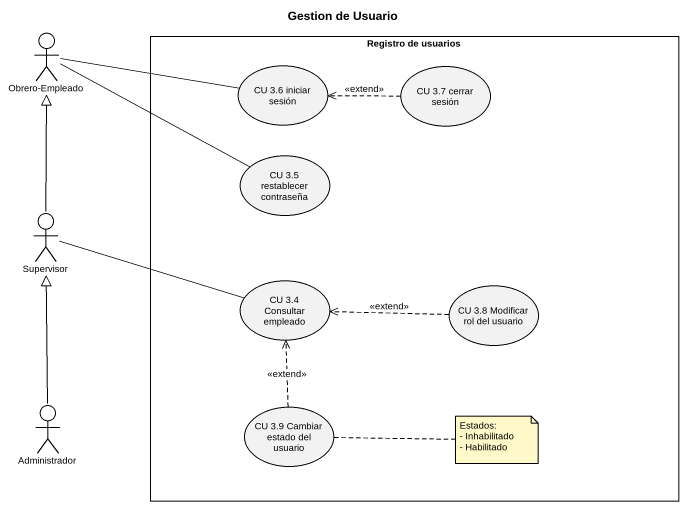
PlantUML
@startuml
title Gestion de Usuario
actor "Obrero-Empleado" as Obrero_Empleado
rectangle "Registro de usuarios" as Registro_de_usuarios {
  usecase "CU 3.6 iniciar sesión" as CU_3_6_iniciar_sesión
  usecase "CU 3.7 cerrar sesión" as CU_3_7_cerrar_sesión
  usecase "CU 3.5 restablecer contraseña" as CU_3_5_restablecer
  usecase "CU 3.4 Consultar empleado" as CU_3_4_Consultar_empleado
  usecase "CU 3.8 Modificar rol del usuario" as CU_3_8_Modificar_rol_del
  usecase "CU 3.9 Cambiar estado del usuario" as CU_3_9_Cambiar_estado_del
}
actor Supervisor
actor Administrador
Obrero_Empleado -right- CU_3_6_iniciar_sesión
Obrero_Empleado -right- CU_3_5_restablecer
CU_3_7_cerrar_sesión .left.> CU_3_6_iniciar_sesión : <<extend>>
Supervisor -up-|> Obrero_Empleado
Supervisor -right- CU_3_4_Consultar_empleado
CU_3_8_Modificar_rol_del .left.> CU_3_4_Consultar_empleado : <<extend>>
Administrador -up-|> Supervisor
CU_3_9_Cambiar_estado_del .up.> CU_3_4_Consultar_empleado : <<extend>>
note right of CU_3_9_Cambiar_estado_del
  Estados:
  - Inhabilitado
  - Habilitado
end note
@enduml
